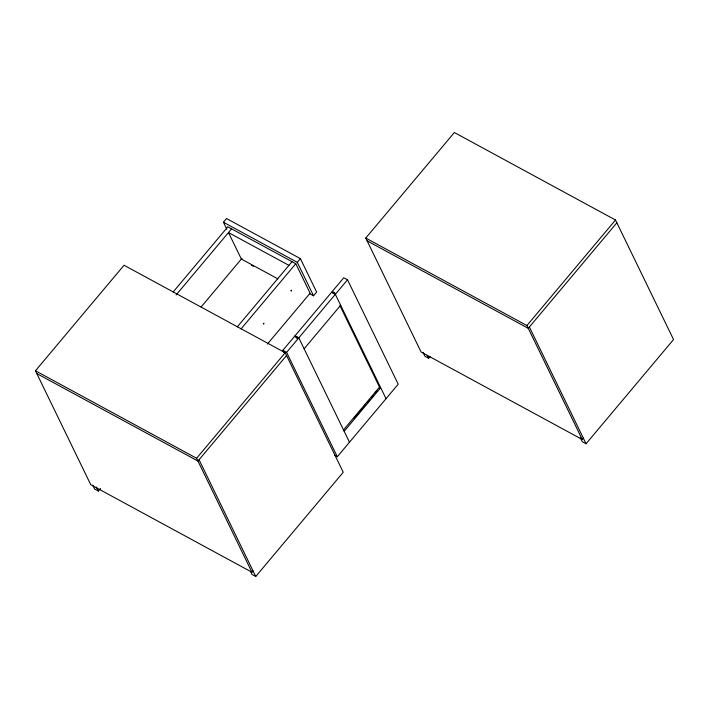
<?xml version="1.0" encoding="UTF-8"?>
<svg xmlns="http://www.w3.org/2000/svg" width="709" height="709" viewBox="0 0 709 709"><rect width="100%" height="100%" fill="white"/><g stroke="black" fill="none" stroke-linecap="round" stroke-linejoin="round"><path stroke-width="1.06" d="M253.042 570.896L251.934 572.216L90.779 484.734L35.45 370.78L124.04 265.255L285.195 352.736L343.236 472.265L255.754 576.479L251.987 574.432L250.552 571.472M226.774 229.122L223.432 222.236L226.534 218.54L300.394 258.634L316.648 292.099L313.546 295.795L309.656 293.686M173.076 292.055L227.837 226.827L295.786 263.713L310.108 293.198L267.435 344.025M176.124 294.944L231.595 228.865M201.081 307.032L242.026 258.262M92.675 485.036L94.598 488.988L98.356 491.036L100.492 488.492M237.267 326.902L292.028 261.674M241.025 328.941L295.786 263.713M313.546 295.795L297.293 262.33L300.394 258.634M583.356 438.171L582.249 439.491L421.093 352.001L365.764 238.056L454.354 132.521L615.509 220.012L673.55 339.54L586.068 443.745L582.302 441.707L580.387 437.745M283.822 352.302L282.856 350.308L343.768 277.76L347.525 279.798L398.21 384.189L337.307 456.738L334.48 455.205M332.787 292.923L333.452 292.135L334.799 292.861L334.134 293.659M297.585 337.183L296.92 337.98L295.582 337.245L296.247 336.456L297.213 338.45M251.934 572.216L196.606 458.271L285.195 352.736M337.307 456.738L286.613 352.355L347.525 279.798M286.551 355.528L197.962 461.054L36.806 373.572M304.117 348.801L340.666 305.269M343.661 429.778L379.501 387.087L380.706 387.743L344.166 431.276M353.791 418.656L362.219 408.614M363.62 406.939L365.738 404.422M367.129 402.765L369.956 399.406M371.339 397.749L373.466 395.214M374.875 393.539L376.975 391.031M422.989 352.302L424.913 356.264L428.67 358.302L430.097 356.609M582.249 439.491L526.92 325.537L615.509 220.012M616.865 222.794L528.276 328.329L367.12 240.847M365.764 238.056L526.92 325.537M223.432 222.236L297.293 262.33M288.926 265.37L228.493 232.561L241.361 259.051L277.813 278.841M331.582 292.268L335.339 294.315L386.033 398.697M251.438 265.255L253.352 266.3M295.041 335.8L298.799 337.839L349.484 442.23M282.856 350.308L286.613 352.355M35.45 370.78L196.606 458.271M529.384 327.009L586.068 443.745M427.235 355.333L428.67 358.302M333.452 292.135L334.418 294.12M339.93 305.588L379.997 388.098M199.069 459.742L255.754 576.479M96.433 487.074L98.356 491.036M263.367 323.694C263.775 325.094 264.43 321.975 263.367 323.694M291.053 290.717C291.461 292.117 292.117 288.997 291.053 290.717"/></g></svg>
